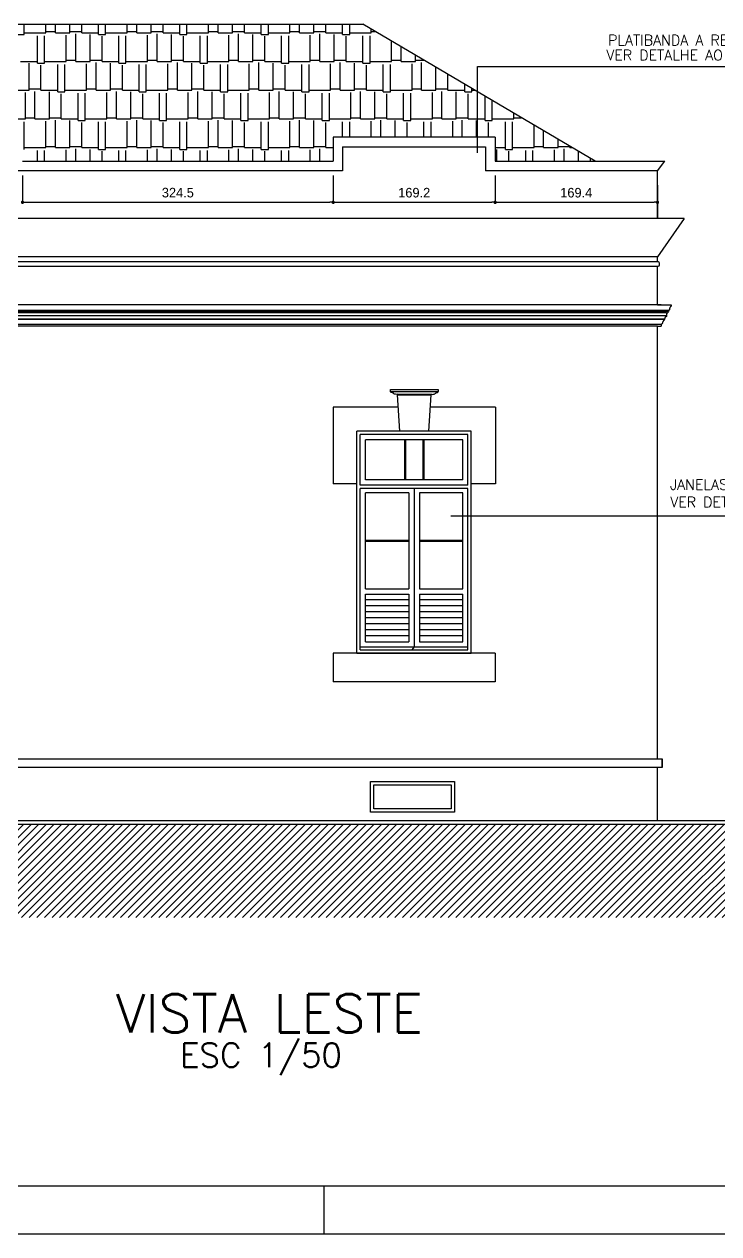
# Model space of a CAD drawing. Extents: x -1098 to 3016, y -832 to 644.
# Drawn here: x -689.1 to -544, y -779 to -526.2 of the extents above; entities that cross this region are included whole.
import ezdxf

# ---------------------------------------------------------------- set-up
doc = ezdxf.new("R2010")
doc.units = 0
doc.header["$MEASUREMENT"] = 0
doc.layers.get('0').update_dxf_attribs({"linetype": 'CONTINUOUS'})
doc.layers.get('DEFPOINTS').update_dxf_attribs({"linetype": 'CONTINUOUS'})
for name, color, linetype in [('ESQUADRIAS', 2, 'CONTINUOUS'), ('HACHURA', 1, 'CONTINUOUS'), ('MARGEXT', 2, 'CONTINUOUS'), ('MARGINT', 6, 'CONTINUOUS'), ('PAREDE', 1, 'CONTINUOUS'), ('PAREDES', 7, 'CONTINUOUS'), ('PISO', 1, 'CONTINUOUS'), ('TELHADO', 2, 'CONTINUOUS'), ('TERRA', 7, 'CONTINUOUS'), ('TEXT2', 6, 'CONTINUOUS')]:
    doc.layers.add(name, color=color, linetype=linetype)
doc.styles.add('ROMANS', font='romans')
doc.dimstyles.new('ISO-25', dxfattribs={"dimtxt": 10, "dimasz": 3.5, "dimexe": 1.25, "dimexo": 15, "dimgap": 5, "dimtad": 1, "dimdec": 1, "dimtxsty": 'STANDARD', "dimblk": 'DOT', "dimcen": 2.5, "dimclrd": 1, "dimclre": 1, "dimclrt": 2, "dimazin": 3, "dimtfac": 1, "dimtdec": 1, "dimtmove": 0, "dimatfit": 3})

# ---------------------------------------------------------------- blocks, each defined once
blk = doc.blocks.new('_DOT')
at = {"color": 0, "linetype": 'BYBLOCK'}
blk.add_line((-0.5, 0), (-1, 0), dxfattribs=at)
at = {"color": 0, "linetype": 'BYBLOCK', "const_width": 0.5}
blk.add_lwpolyline([(-0.25, 0, 1), (0.25, 0, 1)], format="xyb", close=True, dxfattribs=at)
blk = doc.blocks.new('*D156')
at = {"color": 1, "linetype": 'BYBLOCK'}
for p, q in [((-624.59, -557.85), (-624.59, -563.69)), ((-590.76, -557.85), (-590.76, -563.69)), ((-623.89, -563.44), (-591.46, -563.44))]:
    blk.add_line(p, q, dxfattribs=at)
at = {"layer": 'DEFPOINTS', "color": 0, "linetype": 'BYBLOCK'}
for p in [(-624.59, -554.85), (-590.76, -554.85), (-590.76, -563.44)]:
    blk.add_point(p, dxfattribs=at)
at = {"color": 1, "linetype": 'BYBLOCK', "xscale": 0.7000000000000001, "yscale": 0.7000000000000001, "zscale": 0.7000000000000001, "rotation": 180}
blk.add_blockref('_DOT', (-624.59, -563.44), dxfattribs=at)
at = {"color": 1, "linetype": 'BYBLOCK', "xscale": 0.7000000000000001, "yscale": 0.7000000000000001, "zscale": 0.7000000000000001}
blk.add_blockref('_DOT', (-590.76, -563.44), dxfattribs=at)
at = {"color": 2, "linetype": 'BYBLOCK', "insert": (-607.67, -561.44), "char_height": 2, "attachment_point": 5}
blk.add_mtext('169.2', dxfattribs=at)
blk = doc.blocks.new('*D160')
at = {"color": 1, "linetype": 'BYBLOCK'}
for p, q in [((-689.49, -557.85), (-689.49, -563.68)), ((-624.59, -557.85), (-624.59, -563.68)), ((-688.79, -563.43), (-625.29, -563.43))]:
    blk.add_line(p, q, dxfattribs=at)
at = {"layer": 'DEFPOINTS', "color": 0, "linetype": 'BYBLOCK'}
for p in [(-689.49, -554.85), (-624.59, -554.85), (-624.59, -563.43)]:
    blk.add_point(p, dxfattribs=at)
at = {"color": 1, "linetype": 'BYBLOCK', "xscale": 0.7000000000000001, "yscale": 0.7000000000000001, "zscale": 0.7000000000000001, "rotation": 180}
blk.add_blockref('_DOT', (-689.49, -563.43), dxfattribs=at)
at = {"color": 1, "linetype": 'BYBLOCK', "xscale": 0.7000000000000001, "yscale": 0.7000000000000001, "zscale": 0.7000000000000001}
blk.add_blockref('_DOT', (-624.59, -563.43), dxfattribs=at)
at = {"color": 2, "linetype": 'BYBLOCK', "insert": (-657.04, -561.43), "char_height": 2, "attachment_point": 5}
blk.add_mtext('324.5', dxfattribs=at)
blk = doc.blocks.new('*D162')
at = {"color": 1, "linetype": 'BYBLOCK'}
for p, q in [((-590.76, -557.85), (-590.76, -563.69)), ((-556.87, -559.85), (-556.87, -563.69)), ((-590.06, -563.44), (-557.57, -563.44))]:
    blk.add_line(p, q, dxfattribs=at)
at = {"layer": 'DEFPOINTS', "color": 0, "linetype": 'BYBLOCK'}
for p in [(-590.76, -554.85), (-556.87, -556.85), (-556.87, -563.44)]:
    blk.add_point(p, dxfattribs=at)
at = {"color": 1, "linetype": 'BYBLOCK', "xscale": 0.7000000000000001, "yscale": 0.7000000000000001, "zscale": 0.7000000000000001, "rotation": 180}
blk.add_blockref('_DOT', (-590.76, -563.44), dxfattribs=at)
at = {"color": 1, "linetype": 'BYBLOCK', "xscale": 0.7000000000000001, "yscale": 0.7000000000000001, "zscale": 0.7000000000000001}
blk.add_blockref('_DOT', (-556.87, -563.44), dxfattribs=at)
at = {"color": 2, "linetype": 'BYBLOCK', "insert": (-573.82, -561.44), "char_height": 2, "attachment_point": 5}
blk.add_mtext('169.4', dxfattribs=at)

msp = doc.modelspace()

# ---------------------------------------------------------------- hatches: boundary and pattern name
at = {"layer": 'HACHURA'}
h = msp.add_hatch(dxfattribs=at)
h.set_pattern_fill('ANSI31', color=256, scale=9, style=0)
h.set_pattern_definition([(45, (-19298.0355, -4128.9096), (-0.79549513, 0.79549513), [])])
h.paths.add_polyline_path([(-1007.605, -697.376), (-1007.605, -712.926), (-518.509, -712.926), (-518.395, -693.376), (-860.308, -693.376), (-860.308, -679.756), (-895.755, -679.756), (-895.755, -697.376)])

# ---------------------------------------------------------------- linework, layer by layer
at = {"layer": 'ESQUADRIAS'}
for points in [[(-622.66, -551.849), (-622.66, -556.849)], [(-592.76, -551.849), (-592.76, -556.849)]]:
    msp.add_lwpolyline(points, dxfattribs=at)
at = {"layer": 'ESQUADRIAS', "color": 4}
for points in [[(-612.639, -602.556), (-602.639, -602.556)], [(-612.639, -602.956), (-612.639, -602.556)], [(-612.639, -602.956), (-602.639, -602.956)], [(-611.239, -603.556), (-604.039, -603.556)], [(-611.239, -603.556), (-611.239, -603.656)], [(-611.239, -603.656), (-604.039, -603.656)], [(-610.639, -611.256), (-611.139, -603.656)], [(-604.639, -611.256), (-604.139, -603.656)], [(-604.039, -603.556), (-604.039, -603.656)], [(-602.639, -602.556), (-602.639, -602.956)], [(-624.589, -606.256), (-624.589, -622.256)], [(-610.968, -606.256), (-624.589, -606.256)], [(-590.689, -606.256), (-604.31, -606.256)], [(-590.689, -606.256), (-590.689, -622.256)], [(-619.589, -622.256), (-624.589, -622.256)], [(-590.689, -622.256), (-595.689, -622.256)], [(-590.789, -657.656), (-624.589, -657.656)], [(-624.589, -657.656), (-624.589, -663.656)], [(-590.789, -657.656), (-590.789, -663.656)], [(-590.789, -663.656), (-624.589, -663.656)]]:
    msp.add_lwpolyline(points, dxfattribs=at)
for points in [[(-611.239, -603.556, -0.0600935), (-611.569, -603.561, -0.0909883), (-611.779, -603.499, -0.051052), (-612.007, -603.353, 0.0656871), (-612.187, -603.244, 0.0741832), (-612.349, -603.201, -0.0829102), (-612.493, -603.159, -0.1265659), (-612.566, -603.098, -0.0744438), (-612.639, -602.956)], [(-604.039, -603.556, 0.0600935), (-603.709, -603.561, 0.0909883), (-603.499, -603.499, 0.051052), (-603.271, -603.353, -0.0656871), (-603.091, -603.244, -0.0741832), (-602.929, -603.201, 0.0829102), (-602.785, -603.159, 0.1265659), (-602.712, -603.098, 0.0744438), (-602.639, -602.956)]]:
    msp.add_lwpolyline(points, format="xyb", dxfattribs=at)
at = {"layer": 'ESQUADRIAS', "color": 2}
for points in [[(-595.739, -611.256), (-619.639, -611.256)], [(-619.639, -657.656), (-619.639, -611.256)], [(-595.739, -657.656), (-595.739, -611.256)], [(-596.439, -611.956), (-618.939, -611.956)], [(-618.939, -622.556), (-618.939, -611.956)], [(-597.539, -613.056), (-617.839, -613.056)], [(-617.839, -621.456), (-617.839, -613.056)], [(-609.689, -613.056), (-609.689, -621.456)], [(-609.489, -613.056), (-609.489, -621.456)], [(-605.889, -613.056), (-605.889, -621.456)], [(-605.689, -613.056), (-605.689, -621.456)], [(-597.539, -621.456), (-597.539, -613.056)], [(-596.439, -622.556), (-596.439, -611.956)], [(-597.539, -621.456), (-617.839, -621.456)], [(-596.439, -622.556), (-618.939, -622.556)], [(-596.439, -623.256), (-618.939, -623.256)], [(-618.939, -656.956), (-618.939, -623.256)], [(-617.839, -634.276), (-617.839, -624.156)], [(-608.789, -624.156), (-617.839, -624.156)], [(-608.789, -624.156), (-608.789, -634.276)], [(-607.689, -623.256), (-607.689, -656.356)], [(-597.539, -624.156), (-606.589, -624.156)], [(-606.589, -624.156), (-606.589, -634.276)], [(-597.539, -634.276), (-597.539, -624.156)], [(-596.439, -656.956), (-596.439, -623.256)], [(-617.839, -634.076), (-608.789, -634.076)], [(-617.839, -644.196), (-617.839, -634.276)], [(-617.839, -634.276), (-608.789, -634.276)], [(-608.789, -634.276), (-608.789, -644.196)], [(-606.589, -634.076), (-597.539, -634.076)], [(-606.589, -634.276), (-597.539, -634.276)], [(-606.589, -634.276), (-606.589, -644.196)], [(-597.539, -644.196), (-597.539, -634.276)], [(-617.839, -644.196), (-608.789, -644.196)], [(-606.589, -644.196), (-597.539, -644.196)], [(-617.839, -655.256), (-617.839, -645.296)], [(-617.839, -645.296), (-608.789, -645.296)], [(-608.789, -646.541), (-617.839, -646.541)], [(-608.789, -645.296), (-608.789, -655.256)], [(-606.589, -645.296), (-597.539, -645.296)], [(-606.589, -645.296), (-606.589, -645.439)], [(-606.589, -645.439), (-606.589, -655.256)], [(-597.539, -646.541), (-606.589, -646.541)], [(-597.539, -645.439), (-597.539, -645.296)], [(-597.539, -655.256), (-597.539, -645.439)], [(-608.789, -647.786), (-617.839, -647.786)], [(-608.789, -649.031), (-617.839, -649.031)], [(-597.539, -647.786), (-606.589, -647.786)], [(-597.539, -649.031), (-606.589, -649.031)], [(-608.789, -650.276), (-617.839, -650.276)], [(-608.789, -651.521), (-617.839, -651.521)], [(-597.539, -650.276), (-606.589, -650.276)], [(-597.539, -651.521), (-606.589, -651.521)], [(-608.789, -652.766), (-617.839, -652.766)], [(-608.789, -654.011), (-617.839, -654.011)], [(-597.539, -652.766), (-606.589, -652.766)], [(-597.539, -654.011), (-606.589, -654.011)], [(-618.939, -656.356), (-596.439, -656.356)], [(-618.939, -656.956), (-596.439, -656.956)], [(-617.839, -655.256), (-608.789, -655.256)], [(-617.839, -655.256), (-608.789, -655.256)], [(-607.689, -656.356), (-608.188, -656.956)], [(-606.589, -655.256), (-597.539, -655.256)], [(-619.639, -657.656), (-595.739, -657.656)]]:
    msp.add_lwpolyline(points, dxfattribs=at)
at = {"layer": 'ESQUADRIAS', "color": 7}
msp.add_lwpolyline([(-556.871, -679.756), (-555.871, -679.756), (-555.871, -681.556), (-556.871, -681.556)], dxfattribs=at)
at = {"layer": 'ESQUADRIAS'}
for points in [[(-616.773, -684.502), (-599.232, -684.502), (-599.232, -690.896), (-616.773, -690.896)], [(-616.073, -685.202), (-599.932, -685.202), (-599.932, -690.196), (-616.073, -690.196)]]:
    msp.add_lwpolyline(points, close=True, dxfattribs=at)
at = {"layer": 'HACHURA', "color": 2}
for p, q in [((-689.131, -528.376), (-689.131, -526.278)), ((-689.131, -528.001), (-684.631, -528.001)), ((-684.631, -528.001), (-684.631, -526.274)), ((-684.631, -527.751), (-682.631, -527.751)), ((-682.631, -528.001), (-682.631, -526.272)), ((-682.631, -528.001), (-679.631, -528.001)), ((-679.631, -528.001), (-679.631, -526.269)), ((-679.631, -527.751), (-677.131, -527.751)), ((-678.381, -534.001), (-678.381, -528.251)), ((-677.131, -528.001), (-677.131, -526.267)), ((-677.131, -528.001), (-673.631, -528.001)), ((-673.631, -528.376), (-673.631, -526.264)), ((-672.131, -528.376), (-672.131, -526.263)), ((-672.131, -528.001), (-667.631, -528.001)), ((-667.631, -528.001), (-667.631, -526.259)), ((-667.631, -527.751), (-665.631, -527.751)), ((-665.631, -528.001), (-665.631, -526.257)), ((-665.631, -528.001), (-662.631, -528.001)), ((-662.631, -528.001), (-662.631, -526.255)), ((-662.631, -527.751), (-660.131, -527.751)), ((-661.381, -534.001), (-661.381, -528.251)), ((-660.131, -528.001), (-660.131, -526.252)), ((-660.131, -528.001), (-656.631, -528.001)), ((-656.631, -528.376), (-656.631, -526.249)), ((-655.131, -528.376), (-655.131, -526.248)), ((-655.131, -528.001), (-650.631, -528.001)), ((-650.631, -528.001), (-650.631, -526.244)), ((-650.631, -527.751), (-648.631, -527.751)), ((-648.631, -528.001), (-648.631, -526.242)), ((-648.631, -528.001), (-645.631, -528.001)), ((-645.631, -528.001), (-645.631, -526.24)), ((-645.631, -527.751), (-643.131, -527.751)), ((-644.381, -534.001), (-644.381, -528.251)), ((-643.131, -528.001), (-643.131, -526.238)), ((-643.131, -528.001), (-639.631, -528.001)), ((-639.631, -528.376), (-639.631, -526.235)), ((-638.131, -528.376), (-638.131, -526.233)), ((-638.131, -528.001), (-633.631, -528.001)), ((-633.631, -528.001), (-633.631, -526.229)), ((-633.631, -527.751), (-631.631, -527.751)), ((-631.631, -528.001), (-631.631, -526.228)), ((-631.631, -528.001), (-628.631, -528.001)), ((-628.631, -528.001), (-628.631, -526.225)), ((-628.631, -527.751), (-626.131, -527.751)), ((-627.381, -534.001), (-627.381, -528.251)), ((-626.131, -528.001), (-626.131, -526.223)), ((-626.131, -528.001), (-622.631, -528.001)), ((-622.631, -528.376), (-622.631, -526.22)), ((-621.131, -528.376), (-621.131, -526.218)), ((-621.131, -528.001), (-616.631, -528.001)), ((-616.631, -528.001), (-616.631, -527.257)), ((-616.631, -527.751), (-615.795, -527.751)), ((-690.631, -528.376), (-689.131, -528.376)), ((-686.381, -534.376), (-686.381, -528.626)), ((-684.881, -534.376), (-684.881, -528.626)), ((-680.381, -534.001), (-680.381, -528.501)), ((-675.381, -534.001), (-675.381, -528.376)), ((-673.631, -528.376), (-672.131, -528.376)), ((-672.881, -534.001), (-672.881, -528.751)), ((-669.381, -534.376), (-669.381, -528.626)), ((-667.881, -534.376), (-667.881, -528.626)), ((-663.381, -534.001), (-663.381, -528.501)), ((-658.381, -534.001), (-658.381, -528.376)), ((-656.631, -528.376), (-655.131, -528.376)), ((-655.881, -534.001), (-655.881, -528.751)), ((-652.381, -534.376), (-652.381, -528.626)), ((-650.881, -534.376), (-650.881, -528.626)), ((-646.381, -534.001), (-646.381, -528.501)), ((-641.381, -534.001), (-641.381, -528.376)), ((-639.631, -528.376), (-638.131, -528.376)), ((-638.881, -534.001), (-638.881, -528.751)), ((-635.381, -534.376), (-635.381, -528.626)), ((-633.881, -534.376), (-633.881, -528.626)), ((-629.381, -534.001), (-629.381, -528.501)), ((-624.381, -534.001), (-624.381, -528.376)), ((-622.631, -528.376), (-621.131, -528.376)), ((-621.881, -534.001), (-621.881, -528.751)), ((-618.381, -534.376), (-618.381, -528.626)), ((-616.881, -534.376), (-616.881, -528.626)), ((-612.381, -534.001), (-612.381, -529.767)), ((-610.381, -534.001), (-610.381, -530.947)), ((-607.381, -534.001), (-607.381, -532.719)), ((-689.881, -534.001), (-686.381, -534.001)), ((-688.131, -540.001), (-688.131, -534.376)), ((-686.381, -534.376), (-684.881, -534.376)), ((-685.631, -540.001), (-685.631, -534.751)), ((-684.881, -534.001), (-680.381, -534.001)), ((-682.131, -540.376), (-682.131, -534.626)), ((-680.631, -540.376), (-680.631, -534.626)), ((-680.381, -533.751), (-678.381, -533.751)), ((-678.381, -534.001), (-675.381, -534.001)), ((-676.131, -540.001), (-676.131, -534.501)), ((-675.381, -533.751), (-672.881, -533.751)), ((-674.131, -540.001), (-674.131, -534.251)), ((-672.881, -534.001), (-669.381, -534.001)), ((-671.131, -540.001), (-671.131, -534.376)), ((-669.381, -534.376), (-667.881, -534.376)), ((-668.631, -540.001), (-668.631, -534.751)), ((-667.881, -534.001), (-663.381, -534.001)), ((-665.131, -540.376), (-665.131, -534.626)), ((-663.631, -540.376), (-663.631, -534.626)), ((-663.381, -533.751), (-661.381, -533.751)), ((-661.381, -534.001), (-658.381, -534.001)), ((-659.131, -540.001), (-659.131, -534.501)), ((-658.381, -533.751), (-655.881, -533.751)), ((-657.131, -540.001), (-657.131, -534.251)), ((-655.881, -534.001), (-652.381, -534.001)), ((-654.131, -540.001), (-654.131, -534.376)), ((-652.381, -534.376), (-650.881, -534.376)), ((-651.631, -540.001), (-651.631, -534.751)), ((-650.881, -534.001), (-646.381, -534.001)), ((-648.131, -540.376), (-648.131, -534.626)), ((-646.631, -540.376), (-646.631, -534.626)), ((-646.381, -533.751), (-644.381, -533.751)), ((-644.381, -534.001), (-641.381, -534.001)), ((-642.131, -540.001), (-642.131, -534.501)), ((-641.381, -533.751), (-638.881, -533.751)), ((-640.131, -540.001), (-640.131, -534.251)), ((-638.881, -534.001), (-635.381, -534.001)), ((-637.131, -540.001), (-637.131, -534.376)), ((-635.381, -534.376), (-633.881, -534.376)), ((-634.631, -540.001), (-634.631, -534.751)), ((-633.881, -534.001), (-629.381, -534.001)), ((-631.131, -540.376), (-631.131, -534.626)), ((-629.631, -540.376), (-629.631, -534.626)), ((-629.381, -533.751), (-627.381, -533.751)), ((-627.381, -534.001), (-624.381, -534.001)), ((-625.131, -540.001), (-625.131, -534.501)), ((-624.381, -533.751), (-621.881, -533.751)), ((-623.131, -540.001), (-623.131, -534.251)), ((-621.881, -534.001), (-618.381, -534.001)), ((-620.131, -540.001), (-620.131, -534.376)), ((-618.381, -534.376), (-616.881, -534.376)), ((-617.631, -540.001), (-617.631, -534.751)), ((-616.881, -534.001), (-612.381, -534.001)), ((-614.131, -540.376), (-614.131, -534.626)), ((-612.631, -540.376), (-612.631, -534.626)), ((-612.381, -533.751), (-610.381, -533.751)), ((-610.381, -534.001), (-607.381, -534.001)), ((-608.131, -540.001), (-608.131, -534.501)), ((-607.381, -533.751), (-605.633, -533.751)), ((-606.131, -540.001), (-606.131, -534.251)), ((-603.131, -540.001), (-603.131, -535.228)), ((-600.631, -540.001), (-600.631, -536.704)), ((-691.131, -540.001), (-688.131, -540.001)), ((-688.881, -546.001), (-688.881, -540.501)), ((-688.131, -539.751), (-685.631, -539.751)), ((-686.881, -546.001), (-686.881, -540.251)), ((-685.631, -540.001), (-682.131, -540.001)), ((-683.881, -546.001), (-683.881, -540.376)), ((-682.131, -540.376), (-680.631, -540.376)), ((-681.381, -546.001), (-681.381, -540.751)), ((-680.631, -540.001), (-676.131, -540.001)), ((-677.881, -546.376), (-677.881, -540.626)), ((-676.381, -546.376), (-676.381, -540.626)), ((-676.131, -539.751), (-674.131, -539.751)), ((-674.131, -540.001), (-671.131, -540.001)), ((-671.881, -546.001), (-671.881, -540.501)), ((-671.131, -539.751), (-668.631, -539.751)), ((-669.881, -546.001), (-669.881, -540.251)), ((-668.631, -540.001), (-665.131, -540.001)), ((-666.881, -546.001), (-666.881, -540.376)), ((-665.131, -540.376), (-663.631, -540.376)), ((-664.381, -546.001), (-664.381, -540.751)), ((-663.631, -540.001), (-659.131, -540.001)), ((-660.881, -546.376), (-660.881, -540.626)), ((-659.381, -546.376), (-659.381, -540.626)), ((-659.131, -539.751), (-657.131, -539.751)), ((-657.131, -540.001), (-654.131, -540.001)), ((-654.881, -546.001), (-654.881, -540.501)), ((-654.131, -539.751), (-651.631, -539.751)), ((-652.881, -546.001), (-652.881, -540.251)), ((-651.631, -540.001), (-648.131, -540.001)), ((-649.881, -546.001), (-649.881, -540.376)), ((-648.131, -540.376), (-646.631, -540.376)), ((-647.381, -546.001), (-647.381, -540.751)), ((-646.631, -540.001), (-642.131, -540.001)), ((-643.881, -546.376), (-643.881, -540.626)), ((-642.381, -546.376), (-642.381, -540.626)), ((-642.131, -539.751), (-640.131, -539.751)), ((-640.131, -540.001), (-637.131, -540.001)), ((-637.881, -546.001), (-637.881, -540.501)), ((-637.131, -539.751), (-634.631, -539.751)), ((-635.881, -546.001), (-635.881, -540.251)), ((-634.631, -540.001), (-631.131, -540.001)), ((-632.881, -546.001), (-632.881, -540.376)), ((-631.131, -540.376), (-629.631, -540.376)), ((-630.381, -546.001), (-630.381, -540.751)), ((-629.631, -540.001), (-625.131, -540.001)), ((-626.881, -546.376), (-626.881, -540.626)), ((-625.381, -546.376), (-625.381, -540.626)), ((-625.131, -539.751), (-623.131, -539.751)), ((-623.131, -540.001), (-620.131, -540.001)), ((-620.881, -546.001), (-620.881, -540.501)), ((-620.131, -539.751), (-617.631, -539.751)), ((-618.881, -546.001), (-618.881, -540.251)), ((-617.631, -540.001), (-614.131, -540.001)), ((-615.881, -546.001), (-615.881, -540.376)), ((-614.131, -540.376), (-612.631, -540.376)), ((-613.381, -546.001), (-613.381, -540.751)), ((-612.631, -540.001), (-608.131, -540.001)), ((-609.881, -546.376), (-609.881, -540.626)), ((-608.381, -546.376), (-608.381, -540.626)), ((-608.131, -539.751), (-606.131, -539.751)), ((-606.131, -540.001), (-603.131, -540.001)), ((-603.881, -546.001), (-603.881, -540.501)), ((-603.131, -539.751), (-600.631, -539.751)), ((-601.881, -546.001), (-601.881, -540.251)), ((-600.631, -540.001), (-597.131, -540.001)), ((-598.881, -546.001), (-598.881, -540.376)), ((-597.131, -540.376), (-597.131, -538.77)), ((-597.131, -540.376), (-595.631, -540.376)), ((-596.381, -546.001), (-596.381, -540.751)), ((-595.631, -540.376), (-595.631, -539.656)), ((-595.631, -540.001), (-595.047, -540.001)), ((-592.881, -546.376), (-592.881, -541.28)), ((-591.381, -546.376), (-591.381, -542.165)), ((-693.381, -546.001), (-688.881, -546.001)), ((-688.881, -545.751), (-686.881, -545.751)), ((-686.881, -546.001), (-683.881, -546.001)), ((-683.881, -545.751), (-681.381, -545.751)), ((-681.381, -546.001), (-677.881, -546.001)), ((-676.381, -546.001), (-671.881, -546.001)), ((-671.881, -545.751), (-669.881, -545.751)), ((-669.881, -546.001), (-666.881, -546.001)), ((-666.881, -545.751), (-664.381, -545.751)), ((-664.381, -546.001), (-660.881, -546.001)), ((-659.381, -546.001), (-654.881, -546.001)), ((-654.881, -545.751), (-652.881, -545.751)), ((-652.881, -546.001), (-649.881, -546.001)), ((-649.881, -545.751), (-647.381, -545.751)), ((-647.381, -546.001), (-643.881, -546.001)), ((-642.381, -546.001), (-637.881, -546.001)), ((-637.881, -545.751), (-635.881, -545.751)), ((-635.881, -546.001), (-632.881, -546.001)), ((-632.881, -545.751), (-630.381, -545.751)), ((-630.381, -546.001), (-626.881, -546.001)), ((-625.381, -546.001), (-620.881, -546.001)), ((-620.881, -545.751), (-618.881, -545.751)), ((-618.881, -546.001), (-615.881, -546.001)), ((-615.881, -545.751), (-613.381, -545.751)), ((-613.381, -546.001), (-609.881, -546.001)), ((-608.381, -546.001), (-603.881, -546.001)), ((-603.881, -545.751), (-601.881, -545.751)), ((-601.881, -546.001), (-598.881, -546.001)), ((-598.881, -545.751), (-596.381, -545.751)), ((-596.381, -546.001), (-592.881, -546.001)), ((-591.381, -546.001), (-586.881, -546.001)), ((-586.881, -546.001), (-586.881, -544.822)), ((-586.881, -545.751), (-585.309, -545.751)), ((-689.131, -552.376), (-689.131, -546.626)), ((-684.631, -552.001), (-684.631, -546.501)), ((-682.631, -552.001), (-682.631, -546.251)), ((-679.631, -552.001), (-679.631, -546.376)), ((-677.881, -546.376), (-676.381, -546.376)), ((-677.131, -552.001), (-677.131, -546.751)), ((-673.631, -552.376), (-673.631, -546.626)), ((-672.131, -552.376), (-672.131, -546.626)), ((-667.631, -552.001), (-667.631, -546.501)), ((-665.631, -552.001), (-665.631, -546.251)), ((-662.631, -552.001), (-662.631, -546.376)), ((-660.881, -546.376), (-659.381, -546.376)), ((-660.131, -552.001), (-660.131, -546.751)), ((-656.631, -552.376), (-656.631, -546.626)), ((-655.131, -552.376), (-655.131, -546.626)), ((-650.631, -552.001), (-650.631, -546.501)), ((-648.631, -552.001), (-648.631, -546.251)), ((-645.631, -552.001), (-645.631, -546.376)), ((-643.881, -546.376), (-642.381, -546.376)), ((-643.131, -552.001), (-643.131, -546.751)), ((-639.631, -552.376), (-639.631, -546.626)), ((-638.131, -552.376), (-638.131, -546.626)), ((-633.631, -552.001), (-633.631, -546.501)), ((-631.631, -552.001), (-631.631, -546.251)), ((-628.631, -552.001), (-628.631, -546.376)), ((-626.881, -546.376), (-625.381, -546.376)), ((-626.131, -552.001), (-626.131, -546.751)), ((-622.631, -549.849), (-622.631, -546.626)), ((-621.131, -549.849), (-621.131, -546.626)), ((-616.631, -549.849), (-616.631, -546.501)), ((-614.631, -549.849), (-614.631, -546.251)), ((-611.631, -549.849), (-611.631, -546.376)), ((-609.881, -546.376), (-608.381, -546.376)), ((-609.131, -549.849), (-609.131, -546.751)), ((-605.631, -549.849), (-605.631, -546.626)), ((-604.131, -549.849), (-604.131, -546.626)), ((-599.631, -549.849), (-599.631, -546.501)), ((-597.631, -549.849), (-597.631, -546.251)), ((-594.631, -549.849), (-594.631, -546.376)), ((-592.881, -546.376), (-591.381, -546.376)), ((-592.131, -549.849), (-592.131, -546.751)), ((-588.631, -552.376), (-588.631, -546.626)), ((-587.131, -552.376), (-587.131, -546.626)), ((-582.631, -552.001), (-582.631, -547.331)), ((-580.631, -552.001), (-580.631, -548.512)), ((-577.631, -552.001), (-577.631, -550.284)), ((-689.131, -552.001), (-684.631, -552.001)), ((-686.381, -554.849), (-686.381, -552.626)), ((-684.881, -554.849), (-684.881, -552.626)), ((-684.631, -551.751), (-682.631, -551.751)), ((-682.631, -552.001), (-679.631, -552.001)), ((-680.381, -554.849), (-680.381, -552.501)), ((-679.631, -551.751), (-677.131, -551.751)), ((-678.381, -554.849), (-678.381, -552.251)), ((-677.131, -552.001), (-673.631, -552.001)), ((-675.381, -554.849), (-675.381, -552.376)), ((-673.631, -552.376), (-672.131, -552.376)), ((-672.881, -554.849), (-672.881, -552.751)), ((-672.131, -552.001), (-667.631, -552.001)), ((-669.381, -554.849), (-669.381, -552.626)), ((-667.881, -554.849), (-667.881, -552.626)), ((-667.631, -551.751), (-665.631, -551.751)), ((-665.631, -552.001), (-662.631, -552.001)), ((-663.381, -554.849), (-663.381, -552.501)), ((-662.631, -551.751), (-660.131, -551.751)), ((-661.381, -554.849), (-661.381, -552.251)), ((-660.131, -552.001), (-656.631, -552.001)), ((-658.381, -554.849), (-658.381, -552.376)), ((-656.631, -552.376), (-655.131, -552.376)), ((-655.881, -554.849), (-655.881, -552.751)), ((-655.131, -552.001), (-650.631, -552.001)), ((-652.381, -554.849), (-652.381, -552.626)), ((-650.881, -554.849), (-650.881, -552.626)), ((-650.631, -551.751), (-648.631, -551.751)), ((-648.631, -552.001), (-645.631, -552.001)), ((-646.381, -554.849), (-646.381, -552.501)), ((-645.631, -551.751), (-643.131, -551.751)), ((-644.381, -554.849), (-644.381, -552.251)), ((-643.131, -552.001), (-639.631, -552.001)), ((-641.381, -554.849), (-641.381, -552.376)), ((-639.631, -552.376), (-638.131, -552.376)), ((-638.881, -554.849), (-638.881, -552.751)), ((-638.131, -552.001), (-633.631, -552.001)), ((-635.381, -554.849), (-635.381, -552.626)), ((-633.881, -554.849), (-633.881, -552.626)), ((-633.631, -551.751), (-631.631, -551.751)), ((-631.631, -552.001), (-628.631, -552.001)), ((-629.381, -554.849), (-629.381, -552.501)), ((-628.631, -551.751), (-626.131, -551.751)), ((-627.381, -554.849), (-627.381, -552.251)), ((-626.131, -552.001), (-624.589, -552.001)), ((-590.689, -552.001), (-588.631, -552.001)), ((-590.381, -554.849), (-590.381, -552.376)), ((-588.631, -552.376), (-587.131, -552.376)), ((-587.881, -554.849), (-587.881, -552.751)), ((-587.131, -552.001), (-582.631, -552.001)), ((-584.381, -554.849), (-584.381, -552.626)), ((-582.881, -554.849), (-582.881, -552.626)), ((-582.631, -551.751), (-580.631, -551.751)), ((-580.631, -552.001), (-577.631, -552.001)), ((-578.381, -554.849), (-578.381, -552.501)), ((-577.631, -551.751), (-575.146, -551.751)), ((-576.381, -554.849), (-576.381, -552.251)), ((-575.131, -552.001), (-575.131, -551.76)), ((-575.131, -552.001), (-574.723, -552.001)), ((-573.381, -554.849), (-573.381, -552.793)), ((-570.881, -554.849), (-570.881, -554.269))]:
    msp.add_line(p, q, dxfattribs=at)
at = {"layer": 'MARGEXT'}
for p, q in [((-626.5, -779), (-626.5, -769)), ((-1097.5, -779), (-256.5, -779))]:
    msp.add_line(p, q, dxfattribs=at)
at = {"layer": 'MARGINT'}
msp.add_line((-1072.5, -769), (-266.5, -769), dxfattribs=at)
at = {"layer": 'PAREDE', "color": 2}
for points in [[(-622.66, -551.849), (-592.76, -551.849)], [(-622.66, -556.849), (-691.49, -556.849)], [(-556.871, -556.849), (-592.76, -556.849)], [(-556.871, -566.849), (-973.971, -566.849)], [(-556.871, -574.849), (-973.971, -574.849)], [(-556.871, -575.849), (-973.971, -575.849)], [(-556.871, -576.849), (-973.971, -576.849)]]:
    msp.add_lwpolyline(points, dxfattribs=at)
at = {"layer": 'PAREDE', "color": 7}
msp.add_lwpolyline([(-555.871, -681.556), (-555.871, -679.756)], dxfattribs=at)
msp.add_lwpolyline([(-555.871, -681.556), (-555.871, -679.756)], dxfattribs=at)
msp.add_lwpolyline([(-555.871, -681.556), (-555.871, -679.756)], dxfattribs=at)
msp.add_lwpolyline([(-555.871, -681.556), (-555.871, -679.756)], dxfattribs=at)
at = {"layer": 'PAREDES'}
for points in [[(-590.76, -549.849), (-624.589, -549.849)], [(-624.589, -549.849), (-624.589, -554.849)], [(-590.76, -549.849), (-590.76, -554.849)], [(-689.49, -554.849), (-624.589, -554.849)], [(-590.76, -554.849), (-555.351, -554.849)], [(-556.871, -556.849), (-555.351, -554.849)], [(-556.871, -566.849), (-556.871, -556.849)], [(-556.871, -562.216), (-556.871, -566.849)], [(-551.263, -566.849), (-556.871, -574.849)], [(-551.263, -566.849), (-556.871, -566.849)], [(-556.871, -575.849), (-556.871, -574.849)], [(-556.871, -584.849), (-556.871, -576.849)], [(-556.871, -584.849), (-556.071, -584.849), (-556.071, -584.849), (-556.071, -584.849), (-553.971, -584.849)], [(-556.071, -584.849), (-556.071, -584.849)], [(-554.671, -586.249), (-554.671, -586.549)], [(-554.671, -586.249), (-554.571, -586.249)], [(-553.971, -585.049), (-554, -585.084), (-554.025, -585.113), (-554.047, -585.136), (-554.067, -585.154), (-554.084, -585.169), (-554.099, -585.181), (-554.112, -585.192), (-554.124, -585.202), (-554.134, -585.213), (-554.144, -585.225), (-554.153, -585.237), (-554.161, -585.25), (-554.169, -585.262), (-554.176, -585.274), (-554.182, -585.286), (-554.188, -585.298), (-554.194, -585.309), (-554.2, -585.319), (-554.206, -585.33), (-554.212, -585.341), (-554.219, -585.352), (-554.225, -585.365), (-554.233, -585.379), (-554.241, -585.394), (-554.25, -585.412), (-554.26, -585.43), (-554.27, -585.451), (-554.279, -585.472), (-554.289, -585.495), (-554.298, -585.518), (-554.306, -585.541), (-554.313, -585.564), (-554.318, -585.587), (-554.322, -585.61), (-554.325, -585.633), (-554.328, -585.656), (-554.33, -585.678), (-554.332, -585.7), (-554.335, -585.722), (-554.338, -585.744), (-554.342, -585.765), (-554.346, -585.786), (-554.352, -585.807), (-554.358, -585.828), (-554.365, -585.848), (-554.372, -585.869), (-554.38, -585.888), (-554.389, -585.908), (-554.398, -585.927), (-554.408, -585.946), (-554.422, -585.965), (-554.439, -585.983), (-554.461, -586), (-554.49, -586.017), (-554.526, -586.034), (-554.571, -586.049)], [(-554.571, -586.049), (-554.571, -586.249)], [(-553.971, -584.849), (-553.971, -585.049)], [(-555.471, -588.049), (-555.5, -588.084), (-555.525, -588.113), (-555.547, -588.136), (-555.567, -588.154), (-555.584, -588.169), (-555.599, -588.181), (-555.612, -588.192), (-555.624, -588.202), (-555.634, -588.213), (-555.644, -588.225), (-555.653, -588.237), (-555.661, -588.25), (-555.669, -588.262), (-555.676, -588.274), (-555.682, -588.286), (-555.688, -588.298), (-555.694, -588.309), (-555.7, -588.319), (-555.706, -588.33), (-555.712, -588.341), (-555.719, -588.352), (-555.725, -588.365), (-555.733, -588.379), (-555.741, -588.394), (-555.75, -588.411), (-555.76, -588.43), (-555.77, -588.451), (-555.78, -588.472), (-555.79, -588.494), (-555.799, -588.516), (-555.807, -588.538), (-555.815, -588.56), (-555.821, -588.581), (-555.827, -588.601), (-555.831, -588.621), (-555.835, -588.64), (-555.838, -588.659), (-555.841, -588.677), (-555.845, -588.694), (-555.848, -588.71), (-555.852, -588.726), (-555.856, -588.741), (-555.861, -588.756), (-555.867, -588.77), (-555.873, -588.783), (-555.879, -588.796), (-555.886, -588.809), (-555.894, -588.821), (-555.903, -588.832), (-555.913, -588.844), (-555.927, -588.857), (-555.944, -588.87), (-555.966, -588.886), (-555.993, -588.904), (-556.028, -588.925), (-556.071, -588.949)], [(-556.071, -588.949), (-556.071, -589.349)], [(-555.471, -587.949), (-555.471, -588.049)], [(-555.471, -587.949), (-555.371, -587.949)], [(-555.071, -587.149), (-555.05, -587.159), (-555.032, -587.167), (-555.018, -587.175), (-555.007, -587.182), (-554.999, -587.188), (-554.992, -587.194), (-554.988, -587.2), (-554.984, -587.206), (-554.981, -587.211), (-554.978, -587.217), (-554.976, -587.222), (-554.975, -587.228), (-554.974, -587.233), (-554.973, -587.239), (-554.973, -587.244), (-554.973, -587.25), (-554.974, -587.256), (-554.975, -587.262), (-554.976, -587.267), (-554.978, -587.273), (-554.98, -587.279), (-554.982, -587.285), (-554.985, -587.29), (-554.988, -587.295), (-554.992, -587.3), (-554.995, -587.305), (-555, -587.309), (-555.004, -587.313), (-555.009, -587.317), (-555.014, -587.321), (-555.019, -587.324), (-555.024, -587.327), (-555.03, -587.33), (-555.036, -587.333), (-555.042, -587.336), (-555.047, -587.339), (-555.053, -587.342), (-555.06, -587.345), (-555.066, -587.348), (-555.072, -587.352), (-555.078, -587.357), (-555.084, -587.362), (-555.09, -587.367), (-555.097, -587.372), (-555.103, -587.377), (-555.109, -587.382), (-555.116, -587.387), (-555.122, -587.392), (-555.129, -587.397), (-555.136, -587.401), (-555.142, -587.405), (-555.149, -587.409), (-555.156, -587.412), (-555.163, -587.417), (-555.17, -587.421), (-555.177, -587.425), (-555.183, -587.43), (-555.19, -587.436), (-555.197, -587.442), (-555.203, -587.447), (-555.21, -587.453), (-555.216, -587.459), (-555.223, -587.465), (-555.229, -587.471), (-555.235, -587.477), (-555.241, -587.482), (-555.247, -587.488), (-555.252, -587.493), (-555.258, -587.499), (-555.263, -587.505), (-555.269, -587.512), (-555.274, -587.519), (-555.279, -587.527), (-555.284, -587.535), (-555.288, -587.544), (-555.293, -587.554), (-555.298, -587.564), (-555.302, -587.575), (-555.307, -587.587), (-555.312, -587.599), (-555.317, -587.612), (-555.322, -587.626), (-555.328, -587.642), (-555.334, -587.658), (-555.342, -587.677), (-555.35, -587.699), (-555.36, -587.722), (-555.371, -587.749)], [(-555.371, -587.749), (-555.371, -587.949)], [(-555.071, -587.149), (-554.971, -587.149)], [(-554.971, -586.549), (-554.971, -587.149)], [(-554.971, -586.549), (-554.671, -586.549)], [(-556.871, -679.756), (-556.871, -589.349)], [(-556.871, -589.349), (-556.071, -589.349)], [(-556.871, -692.616), (-556.871, -681.556)]]:
    msp.add_lwpolyline(points, dxfattribs=at)
at = {"layer": 'PAREDES', "color": 2}
for points in [[(-554.571, -586.049), (-976.271, -586.049)], [(-554.671, -586.249), (-976.171, -586.249)], [(-556.071, -584.849), (-974.771, -584.849)], [(-554.971, -586.549), (-975.871, -586.549)], [(-555.071, -587.149), (-975.771, -587.149)], [(-555.371, -587.834), (-975.471, -587.834)], [(-555.471, -587.949), (-975.371, -587.949)], [(-556.071, -588.949), (-974.771, -588.949)], [(-556.871, -589.349), (-973.971, -589.349)], [(-757.308, -679.756), (-555.871, -679.756)], [(-555.871, -681.556), (-757.308, -681.556)]]:
    msp.add_lwpolyline(points, dxfattribs=at)
at = {"layer": 'PAREDES'}
msp.add_arc((-556.902, -576.349), 0.501, 273.51462, 86.48538, dxfattribs=at)
at = {"layer": 'PISO'}
for points in [[(-860.308, -692.616), (-556.871, -692.616)], [(-556.871, -692.616), (-532.271, -692.616)]]:
    msp.add_lwpolyline(points, dxfattribs=at)
at = {"layer": 'TELHADO', "color": 7}
for points in [[(-908.395, -526.216), (-618.395, -526.216)], [(-569.898, -554.849), (-618.395, -526.216)]]:
    msp.add_lwpolyline(points, dxfattribs=at)
at = {"layer": 'TERRA'}
msp.add_lwpolyline([(-860.308, -693.376), (-518.395, -693.376)], dxfattribs=at)

# ---------------------------------------------------------------- texts
at = {"layer": 'ESQUADRIAS', "color": 2, "style": 'ROMANS'}
for s, p in [('PLATIBANDA A RECOMPOR', (-567.164, -530.643)), ('VER DETALHE AO LADO', (-567.537, -533.763)), ('JANELAS A RECOMPOR', (-554.228, -623.502)), ('VER DETALHES 9,10 E 12.', (-554.189, -627.173))]:
    msp.add_text(s, height=2.17, dxfattribs=at).set_placement(p)
at = {"layer": 'TEXT2', "style": 'ROMANS'}
for s, height, p in [('VISTA LESTE', 8, (-669.97, -736.93)), ('ESC 1/50', 5, (-656.602, -744.155))]:
    msp.add_text(s, height=height, dxfattribs=at).set_placement(p)

# ---------------------------------------------------------------- dimensions: what is measured, and where the dimension line sits
at = {"layer": 'ESQUADRIAS', "color": 1}
for base, p1, p2, picture, middle in [((-624.589, -563.433), (-689.49, -554.849), (-624.589, -554.849), '*D160', (-657.04, -561.433)), ((-590.76, -563.439), (-624.589, -554.849), (-590.76, -554.849), '*D156', (-607.675, -561.439)), ((-556.871, -563.439), (-590.76, -554.849), (-556.871, -556.849), '*D162', (-573.816, -561.439))]:
    dim = msp.add_linear_dim(base=base, p1=p1, p2=p2, dimstyle='ISO-25', override={"dimscale": 0.2, "dimlfac": 5}, dxfattribs=at)
    dim.commit()
    dim.dimension.update_dxf_attribs({"geometry": picture, "text_midpoint": middle})

# ---------------------------------------------------------------- leaders
for points in [[(-594.461, -553.105), (-594.461, -535.091), (-525.261, -535.091)], [(-600.003, -628.984), (-515.254, -628.984)]]:
    msp.add_leader(points, dimstyle='ISO-25', override={"dimscale": 0.2, "dimgap": 5, "dimtad": 0, "dimlfac": 5}, dxfattribs=at)

doc.saveas('drawing.dxf')
